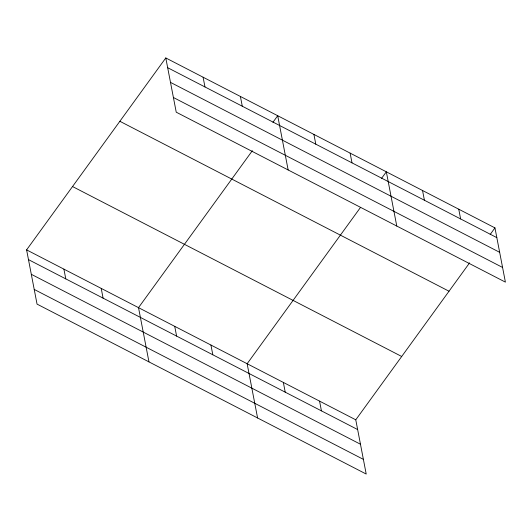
<?xml version="1.0" encoding="UTF-8"?>
<svg xmlns="http://www.w3.org/2000/svg" width="532" height="532" viewBox="0 0 532 532"><rect width="100%" height="100%" fill="white"/><g stroke="black" fill="none" stroke-linecap="round" stroke-linejoin="round"><path stroke-width="0.8" d="M469.596 262.855L355.768 419.815L366.209 474.052L37.047 304.111L26.6 249.874L165.791 57.948L494.953 227.889L505.4 282.126L176.232 112.186L165.791 57.948M252.348 150.696L138.52 307.649L148.96 361.886M272.923 122.327L277.704 115.73L288.151 169.967M360.497 207.433L247.141 363.735L257.588 417.966M381.544 178.406L386.332 171.809L396.772 226.047M490.172 234.486L494.953 227.889M167.666 67.697L496.835 237.638M170.493 82.38L499.661 252.321M173.405 97.509L502.574 267.443M119.853 121.283L449.021 291.223M72.532 186.539L401.7 356.48M26.6 249.874L355.768 419.815M28.475 259.623L357.644 429.557M31.302 274.299L360.47 444.24M34.214 289.428L363.383 459.369M458.75 209.196L460.626 218.945M422.541 190.503L424.416 200.251M350.123 153.116L351.998 162.865M313.913 134.423L315.789 144.172M319.559 401.121L321.434 410.864M240.398 96.472L242.279 106.22M283.35 382.428L285.225 392.17M203.091 77.213L204.973 86.955M210.931 345.042L212.813 354.784M174.722 326.342L176.604 336.091M101.213 288.391L103.088 298.139M63.907 269.132L65.782 278.881"/></g></svg>
